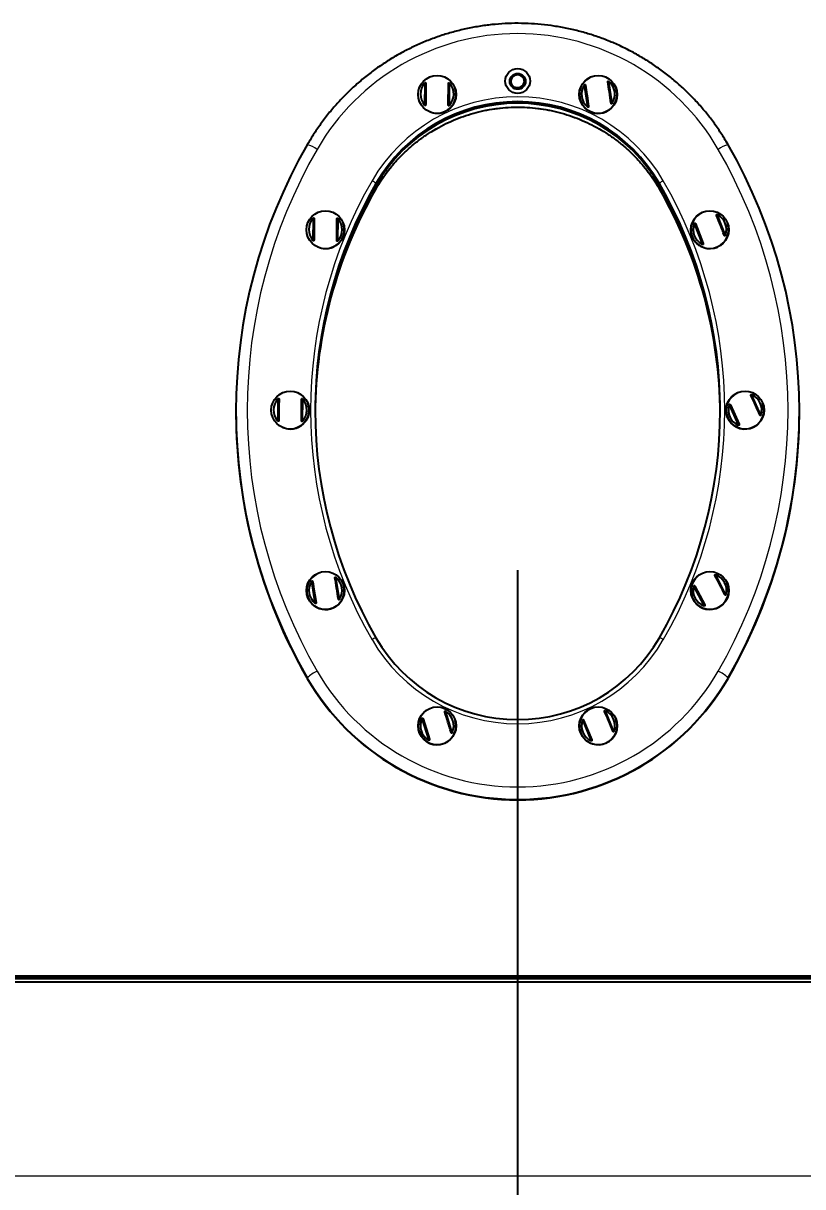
# Model space of a CAD drawing. Header units: millimetres. Extents: x -218071 to -203542, y 15363 to 51382.
# Drawn here: x -217585 to -217550.5, y 51213.1 to 51264.5 of the extents above; entities that cross this region are included whole.
import ezdxf

# ---------------------------------------------------------------- set-up
doc = ezdxf.new("R2010")
doc.units = ezdxf.units.MM
doc.header["$LTSCALE"] = 4
doc.layers.add('TPF-DIMENSIONS', color=3, linetype='Continuous')
doc.layers.add('TPF-EQUIPEMENT', color=7, linetype='Continuous')
doc.dimstyles.new('ISO-25', dxfattribs={"dimtxt": 2.5, "dimasz": 2, "dimexe": 1.25, "dimexo": 0.625, "dimtad": 1, "dimtxsty": 'Standard', "dimcen": -2.5, "dimclrt": 256, "dimadec": 0, "dimazin": 0, "dimtfac": 1, "dimtmove": 0, "dimatfit": 3, "dimfxl": 1, "dimarcsym": 0})

# ---------------------------------------------------------------- blocks, each defined once
blk = doc.blocks.new('*D685')
at = {"layer": 'Defpoints', "color": 0, "transparency": 16777216}
for p in [(-217606.102, 51230.158), (-217563.102, 51230.158), (-217563.102, 51112.158)]:
    blk.add_point(p, dxfattribs=at)
at = {"layer": 'TPF-DIMENSIONS', "color": 0, "lineweight": -2, "transparency": 16777216}
for p, q in [((-217606.102, 51229.533), (-217606.102, 51110.908)), ((-217563.102, 51229.533), (-217563.102, 51110.908)), ((-217604.102, 51112.158), (-217565.102, 51112.158))]:
    blk.add_line(p, q, dxfattribs=at)
at = {"layer": 'TPF-DIMENSIONS', "color": 0, "transparency": 16777216}
for points in [[(-217604.102, 51112.491), (-217604.102, 51111.825), (-217606.102, 51112.158)], [(-217565.102, 51112.491), (-217565.102, 51111.825), (-217563.102, 51112.158)]]:
    blk.add_solid(points, dxfattribs=at)
at = {"layer": 'TPF-DIMENSIONS', "transparency": 16777216, "insert": (-217584.602, 51114.033), "char_height": 2.5, "attachment_point": 5}
blk.add_mtext('43', dxfattribs=at)
blk = doc.blocks.new('*D686')
at = {"layer": 'Defpoints', "color": 0, "transparency": 16777216}
for p in [(-217563.102, 51240.932), (-217520.102, 51233.704), (-217563.102, 51112.158)]:
    blk.add_point(p, dxfattribs=at)
at = {"layer": 'TPF-DIMENSIONS', "color": 0, "lineweight": -2, "transparency": 16777216}
for p, q in [((-217563.102, 51240.307), (-217563.102, 51110.908)), ((-217520.102, 51233.079), (-217520.102, 51110.908)), ((-217522.102, 51112.158), (-217561.102, 51112.158))]:
    blk.add_line(p, q, dxfattribs=at)
at = {"layer": 'TPF-DIMENSIONS', "color": 0, "transparency": 16777216}
for points in [[(-217561.102, 51112.491), (-217561.102, 51111.825), (-217563.102, 51112.158)], [(-217522.102, 51112.491), (-217522.102, 51111.825), (-217520.102, 51112.158)]]:
    blk.add_solid(points, dxfattribs=at)
at = {"layer": 'TPF-DIMENSIONS', "transparency": 16777216, "insert": (-217541.602, 51114.033), "char_height": 2.5, "attachment_point": 5}
blk.add_mtext('43', dxfattribs=at)

msp = doc.modelspace()

# ---------------------------------------------------------------- linework, layer by layer
at = {"layer": 'TPF-EQUIPEMENT', "color": 8, "linetype": 'Continuous', "lineweight": 18, "transparency": 33554671}
for p, q in [((-217567.217, 51260.848), (-217567.208, 51261.823)), ((-217566.108, 51261.813), (-217566.117, 51260.838)), ((-217563.425, 51261.788), (-217563.45, 51261.88)), ((-217559.072, 51261.895), (-217558.925, 51260.931)), ((-217560.013, 51260.767), (-217560.159, 51261.731)), ((-217569.366, 51257.318), (-217569.371, 51257.321)), ((-217569.366, 51257.389), (-217569.366, 51257.33)), ((-217569.366, 51257.318), (-217569.366, 51257.15)), ((-217556.839, 51257.389), (-217556.839, 51257.33)), ((-217556.834, 51257.321), (-217556.839, 51257.318)), ((-217556.839, 51257.318), (-217556.839, 51257.15)), ((-217572.15, 51254.871), (-217572.141, 51255.846)), ((-217571.041, 51255.836), (-217571.05, 51254.861)), ((-217554.274, 51256.007), (-217553.92, 51255.098)), ((-217554.945, 51254.701), (-217555.3, 51255.609)), ((-217552.754, 51248.054), (-217552.35, 51247.166)), ((-217573.707, 51246.902), (-217573.698, 51247.877)), ((-217572.598, 51247.867), (-217572.607, 51246.892)), ((-217553.351, 51246.714), (-217553.755, 51247.602)), ((-217572.06, 51238.846), (-217572.216, 51239.808)), ((-217571.131, 51239.983), (-217570.974, 51239.021)), ((-217554.35, 51240.101), (-217553.895, 51239.237)), ((-217554.869, 51238.728), (-217555.324, 51239.592)), ((-217572.401, 51235.555), (-217572.401, 51235.522)), ((-217553.804, 51235.555), (-217553.804, 51235.522)), ((-217566.283, 51234.065), (-217565.992, 51233.134)), ((-217559.223, 51234.098), (-217558.846, 51233.198)), ((-217567.043, 51232.809), (-217567.333, 51233.741)), ((-217559.862, 51232.777), (-217560.238, 51233.677)), ((-217638.552, 51213.557), (-217444.652, 51213.557))]:
    msp.add_line(p, q, dxfattribs=at)
at = {"layer": 'TPF-EQUIPEMENT', "color": 7, "linetype": 'Continuous', "lineweight": 25, "transparency": 33554671}
for p, q in [((-217566.167, 51260.861), (-217566.159, 51261.8)), ((-217563.425, 51261.788), (-217563.432, 51261.781)), ((-217563.386, 51261.808), (-217563.427, 51261.768)), ((-217563.386, 51261.808), (-217563.386, 51261.821)), ((-217562.819, 51262.004), (-217562.819, 51262.017)), ((-217563.269, 51261.592), (-217563.252, 51261.608)), ((-217560.107, 51261.725), (-217559.966, 51260.797)), ((-217571.1, 51254.884), (-217571.091, 51255.823)), ((-217555.246, 51255.615), (-217554.905, 51254.74)), ((-217572.657, 51246.915), (-217572.648, 51247.853)), ((-217553.702, 51247.61), (-217553.313, 51246.755)), ((-217575.552, 51247.327), (-217575.552, 51247.294)), ((-217550.652, 51247.294), (-217550.652, 51247.327)), ((-217572.164, 51239.803), (-217572.014, 51238.876)), ((-217555.271, 51239.603), (-217554.834, 51238.772)), ((-217567.28, 51233.742), (-217567.001, 51232.846)), ((-217560.185, 51233.683), (-217559.823, 51232.817)), ((-217619.402, 51222.383), (-217549.449, 51222.383)), ((-217619.402, 51222.331), (-217549.504, 51222.331)), ((-217549.515, 51222.317), (-217619.402, 51222.317)), ((-217549.56, 51222.248), (-217619.402, 51222.248)), ((-217619.402, 51222.127), (-217549.598, 51222.127))]:
    msp.add_line(p, q, dxfattribs=at)
at = {"layer": 'TPF-EQUIPEMENT', "color": 7, "linetype": 'Continuous', "lineweight": 25, "transparency": 33554671, "flags": 128}
for points in [[(-217567.158, 51261.809), (-217567.159, 51261.706), (-217567.161, 51261.593), (-217567.162, 51261.475), (-217567.163, 51261.352), (-217567.164, 51261.227), (-217567.165, 51261.104), (-217567.166, 51260.984), (-217567.167, 51260.871)], [(-217566.167, 51260.861), (-217566.166, 51260.975), (-217566.165, 51261.095), (-217566.164, 51261.218), (-217566.163, 51261.343), (-217566.162, 51261.466), (-217566.161, 51261.584), (-217566.16, 51261.696), (-217566.159, 51261.8)], [(-217558.977, 51260.946), (-217558.994, 51261.058), (-217559.011, 51261.177), (-217559.029, 51261.299), (-217559.048, 51261.422), (-217559.066, 51261.543), (-217559.085, 51261.661), (-217559.102, 51261.771), (-217559.118, 51261.873)], [(-217560.107, 51261.725), (-217560.091, 51261.622), (-217560.073, 51261.512), (-217560.055, 51261.394), (-217560.037, 51261.273), (-217560.018, 51261.15), (-217560, 51261.028), (-217559.982, 51260.909), (-217559.966, 51260.797)], [(-217572.091, 51255.832), (-217572.092, 51255.728), (-217572.093, 51255.616), (-217572.094, 51255.497), (-217572.095, 51255.375), (-217572.097, 51255.25), (-217572.098, 51255.127), (-217572.099, 51255.007), (-217572.1, 51254.893)], [(-217571.1, 51254.884), (-217571.099, 51254.998), (-217571.098, 51255.118), (-217571.097, 51255.241), (-217571.095, 51255.366), (-217571.094, 51255.488), (-217571.093, 51255.607), (-217571.092, 51255.719), (-217571.091, 51255.823)], [(-217573.648, 51247.862), (-217573.649, 51247.759), (-217573.65, 51247.647), (-217573.651, 51247.528), (-217573.652, 51247.405), (-217573.654, 51247.281), (-217573.655, 51247.157), (-217573.656, 51247.038), (-217573.657, 51246.924)], [(-217572.657, 51246.915), (-217572.656, 51247.029), (-217572.655, 51247.148), (-217572.654, 51247.272), (-217572.653, 51247.396), (-217572.651, 51247.519), (-217572.65, 51247.638), (-217572.649, 51247.75), (-217572.648, 51247.853)], [(-217572.164, 51239.803), (-217572.147, 51239.701), (-217572.128, 51239.59), (-217572.109, 51239.473), (-217572.089, 51239.352), (-217572.069, 51239.229), (-217572.05, 51239.107), (-217572.031, 51238.989), (-217572.014, 51238.876)], [(-217571.027, 51239.035), (-217571.044, 51239.148), (-217571.063, 51239.266), (-217571.082, 51239.388), (-217571.102, 51239.51), (-217571.122, 51239.632), (-217571.141, 51239.749), (-217571.16, 51239.86), (-217571.177, 51239.961)]]:
    msp.add_lwpolyline(points, dxfattribs=at)
at = {"layer": 'TPF-EQUIPEMENT', "color": 7, "linetype": 'Continuous', "lineweight": 25, "transparency": 33554671}
for centre, radius in [((-217563.101, 51261.915), 0.549), ((-217566.663, 51261.321), 0.839), ((-217563.102, 51261.898), 0.349), ((-217559.542, 51261.321), 0.839), ((-217571.596, 51255.344), 0.839), ((-217554.609, 51255.344), 0.839), ((-217573.153, 51247.375), 0.839), ((-217553.051, 51247.375), 0.839), ((-217571.595, 51239.405), 0.839), ((-217554.608, 51239.405), 0.839), ((-217566.662, 51233.428), 0.839), ((-217559.541, 51233.428), 0.839)]:
    msp.add_circle(centre, radius, dxfattribs=at)
at = {"layer": 'TPF-EQUIPEMENT', "color": 8, "linetype": 'Continuous', "lineweight": 18, "transparency": 33554671}
for centre, radius, start, end in [((-217563.102, 51253.769), 10.24, 30.0381, 149.9619), ((-217563.102, 51261.925), 0.35, 244.7144, 352.6896), ((-217563.102, 51253.784), 7.435, 30.0369, 149.9631), ((-217563.102, 51253.528), 7.235, 30.0369, 149.9631), ((-217551.985, 51247.371), 23.067, 150.0271, 209.9729), ((-217572.786, 51257.722), 1.431, 55.1097, 74.3963), ((-217553.419, 51257.722), 1.431, 105.6037, 124.8903), ((-217574.22, 51247.371), 23.067, 330.0271, 29.9729), ((-217551.965, 51247.371), 20.287, 150.0269, 209.9731), ((-217569.885, 51256.804), 0.783, 48.402, 63.7505), ((-217556.32, 51256.804), 0.783, 116.2495, 131.598), ((-217574.239, 51247.371), 20.287, 330.0269, 29.9731), ((-217569.212, 51236.766), 0.572, 105.6037, 124.8903), ((-217563.102, 51240.958), 7.435, 210.0369, 329.9631), ((-217556.993, 51236.766), 0.572, 55.1097, 74.3963), ((-217571.102, 51234.092), 1.956, 116.2495, 131.598), ((-217563.102, 51240.973), 10.24, 210.0381, 329.9619), ((-217555.103, 51234.092), 1.956, 48.402, 63.7505), ((-217563.102, 51240.932), 10.741, 210.0392, 329.9608)]:
    msp.add_arc(centre, radius, start, end, dxfattribs=at)
at = {"layer": 'TPF-EQUIPEMENT', "color": 7, "linetype": 'Continuous', "lineweight": 25, "transparency": 33554671}
for centre, radius, start, end in [((-217566.668, 51261.331), 0.731, 137.6747, 221.2737), ((-217566.658, 51261.331), 0.731, 317.6747, 41.2737), ((-217563.102, 51261.836), 0.35, 5.1705, 174.8295), ((-217563.102, 51261.884), 0.3, 43.8619, 176.5556), ((-217563.105, 51261.919), 0.298, 148.6235, 199.2309), ((-217563.103, 51261.907), 0.299, 199.2739, 248.5298), ((-217563.102, 51261.92), 0.299, 248.3156, 19.0517), ((-217563.101, 51261.885), 0.298, 3.2539, 43.9321), ((-217563.101, 51261.906), 0.299, 19.2439, 41.8058), ((-217559.541, 51261.316), 0.831, 110.4901, 29.7848), ((-217559.538, 51261.331), 0.732, 326.8382, 50.4248), ((-217566.662, 51261.319), 0.83, 245.9452, 20.5748), ((-217559.547, 51261.331), 0.732, 146.8382, 230.4248), ((-217563.102, 51253.768), 7.235, 30.0369, 149.9631), ((-217563.102, 51253.709), 7.235, 30.0369, 149.9631), ((-217563.102, 51253.697), 7.235, 30.0369, 149.9631), ((-217551.989, 51247.327), 23.564, 150.0269, 209.9731), ((-217574.216, 51247.327), 23.564, 330.0269, 29.9731), ((-217551.964, 51247.354), 20.088, 150.0269, 209.9731), ((-217551.958, 51247.292), 20.094, 150.0301, 179.9096), ((-217551.959, 51247.28), 20.094, 150.0297, 179.8926), ((-217574.241, 51247.354), 20.088, 330.0269, 29.9731), ((-217574.246, 51247.292), 20.094, 0.09, 29.9703), ((-217574.247, 51247.28), 20.094, 0.1078, 29.9699), ((-217551.958, 51247.112), 20.094, 150.0301, 179.6522), ((-217574.246, 51247.112), 20.094, 0.3474, 29.9703), ((-217571.6, 51255.354), 0.731, 137.6747, 221.2737), ((-217571.595, 51255.341), 0.83, 245.9452, 20.5748), ((-217571.591, 51255.354), 0.731, 317.6747, 41.2737), ((-217554.609, 51255.34), 0.831, 123.0877, 19.5189), ((-217577.023, 51246.601), 24.568, 20.2422, 22.4317), ((-217554.606, 51255.354), 0.732, 339.5741, 63.0998), ((-217554.613, 51255.354), 0.732, 159.5741, 243.0998), ((-217577.955, 51246.24), 24.568, 20.2422, 22.4317), ((-217553.052, 51247.37), 0.831, 126.1809, 22.608), ((-217572.245, 51238.654), 21.591, 23.22, 25.7118), ((-217553.049, 51247.384), 0.733, 342.7139, 66.2179), ((-217573.157, 51247.384), 0.731, 137.6747, 221.2737), ((-217573.152, 51247.372), 0.83, 245.9452, 20.5748), ((-217573.148, 51247.384), 0.731, 317.6747, 41.2737), ((-217553.056, 51247.384), 0.733, 162.7139, 246.2179), ((-217573.156, 51238.243), 21.591, 23.22, 25.7118), ((-217551.982, 51247.297), 23.571, 180.0057, 209.9701), ((-217574.223, 51247.297), 23.571, 330.0299, 359.9943), ((-217571.594, 51239.4), 0.831, 111.0656, 30.3587), ((-217571.6, 51239.414), 0.732, 147.4204, 231.0052), ((-217571.591, 51239.415), 0.732, 327.4204, 51.0052), ((-217554.609, 51239.401), 0.831, 129.4459, 25.8727), ((-217571.15, 51230.707), 19.199, 26.3698, 29.1726), ((-217554.606, 51239.414), 0.733, 346.0319, 69.5105), ((-217554.613, 51239.415), 0.733, 166.0319, 249.5105), ((-217572.035, 51230.244), 19.199, 26.3698, 29.1726), ((-217563.102, 51240.939), 7.235, 210.0369, 329.9631), ((-217563.102, 51240.899), 10.741, 210.0392, 329.9608), ((-217566.662, 51233.423), 0.831, 119.095, 15.5364), ((-217594.867, 51224.655), 30.045, 16.4066, 18.1966), ((-217566.659, 51233.437), 0.732, 335.5266, 59.0766), ((-217559.541, 51233.424), 0.831, 124.4196, 20.8486), ((-217580.466, 51224.695), 23.183, 21.5237, 23.8442), ((-217559.539, 51233.437), 0.732, 340.9257, 64.4422), ((-217566.667, 51233.437), 0.732, 155.5266, 239.0766), ((-217595.823, 51224.36), 30.045, 16.4066, 18.1966), ((-217559.546, 51233.437), 0.732, 160.9257, 244.4422), ((-217581.389, 51224.312), 23.183, 21.5237, 23.8442)]:
    msp.add_arc(centre, radius, start, end, dxfattribs=at)
for points, knots in [([(-217553.805, 51259.101), (-217553.857, 51259.191), (-217554.008, 51259.448), (-217554.278, 51259.859), (-217554.622, 51260.327), (-217554.991, 51260.776), (-217555.384, 51261.204), (-217555.8, 51261.61), (-217556.237, 51261.993), (-217556.694, 51262.352), (-217557.17, 51262.686), (-217557.664, 51262.994), (-217558.174, 51263.274), (-217558.698, 51263.527), (-217559.235, 51263.75), (-217559.784, 51263.945), (-217560.342, 51264.109), (-217560.909, 51264.243), (-217561.482, 51264.346), (-217562.06, 51264.418), (-217562.641, 51264.459), (-217563.223, 51264.468), (-217563.805, 51264.446), (-217564.385, 51264.393), (-217564.961, 51264.308), (-217565.531, 51264.192), (-217566.095, 51264.045), (-217566.649, 51263.868), (-217567.193, 51263.661), (-217567.725, 51263.426), (-217568.244, 51263.162), (-217568.747, 51262.87), (-217569.234, 51262.551), (-217569.702, 51262.207), (-217570.152, 51261.838), (-217570.58, 51261.445), (-217570.986, 51261.029), (-217571.369, 51260.592), (-217571.728, 51260.135), (-217572.056, 51259.668), (-217572.274, 51259.319), (-217572.383, 51259.131), (-217572.4, 51259.101)], [0, 0, 0, 0, 0.013935, 0.039793, 0.065655, 0.091516, 0.117378, 0.143241, 0.169103, 0.194967, 0.22083, 0.246694, 0.272558, 0.298422, 0.324287, 0.350152, 0.376017, 0.401883, 0.427748, 0.453614, 0.47948, 0.505347, 0.531213, 0.557079, 0.582945, 0.608811, 0.634677, 0.660543, 0.686409, 0.712274, 0.73814, 0.764005, 0.789869, 0.815734, 0.841598, 0.867462, 0.893325, 0.919188, 0.945051, 0.970913, 0.995415, 1, 1, 1, 1]), ([(-217567.208, 51261.823), (-217567.204, 51261.827), (-217567.198, 51261.834), (-217567.188, 51261.84), (-217567.18, 51261.843), (-217567.173, 51261.842), (-217567.167, 51261.839), (-217567.161, 51261.831), (-217567.159, 51261.82), (-217567.159, 51261.811), (-217567.158, 51261.809)], [0, 0, 0, 0, 0.162591, 0.272732, 0.360768, 0.449106, 0.532458, 0.668131, 0.902571, 1, 1, 1, 1]), ([(-217566.159, 51261.8), (-217566.158, 51261.808), (-217566.157, 51261.82), (-217566.15, 51261.83), (-217566.144, 51261.833), (-217566.137, 51261.833), (-217566.129, 51261.83), (-217566.119, 51261.824), (-217566.112, 51261.817), (-217566.108, 51261.813)], [0, 0, 0, 0, 0.334961, 0.443033, 0.551969, 0.635663, 0.719311, 0.833198, 1, 1, 1, 1]), ([(-217563.386, 51261.821), (-217563.386, 51261.821), (-217563.386, 51261.821), (-217563.389, 51261.82), (-217563.396, 51261.815), (-217563.406, 51261.806), (-217563.416, 51261.796), (-217563.422, 51261.791), (-217563.425, 51261.788)], [0, 0, 0, 0, 0.115609, 0.229851, 0.459452, 0.707307, 0.851054, 1, 1, 1, 1]), ([(-217559.118, 51261.873), (-217559.119, 51261.882), (-217559.12, 51261.894), (-217559.115, 51261.904), (-217559.11, 51261.909), (-217559.103, 51261.91), (-217559.094, 51261.908), (-217559.083, 51261.904), (-217559.076, 51261.898), (-217559.072, 51261.895)], [0, 0, 0, 0, 0.334961, 0.443033, 0.551969, 0.635663, 0.719311, 0.833198, 1, 1, 1, 1]), ([(-217563.252, 51261.608), (-217563.249, 51261.611), (-217563.243, 51261.616), (-217563.233, 51261.626), (-217563.223, 51261.635), (-217563.216, 51261.64), (-217563.213, 51261.642), (-217563.213, 51261.641), (-217563.213, 51261.641)], [0, 0, 0, 0, 0.145858, 0.290178, 0.541053, 0.770746, 0.88468, 1, 1, 1, 1]), ([(-217560.159, 51261.731), (-217560.156, 51261.735), (-217560.151, 51261.743), (-217560.142, 51261.75), (-217560.134, 51261.754), (-217560.127, 51261.755), (-217560.12, 51261.753), (-217560.113, 51261.746), (-217560.109, 51261.735), (-217560.107, 51261.727), (-217560.107, 51261.725)], [0, 0, 0, 0, 0.162591, 0.272732, 0.360768, 0.449106, 0.532458, 0.668131, 0.902571, 1, 1, 1, 1]), ([(-217569.366, 51257.148), (-217569.325, 51257.217), (-217569.204, 51257.423), (-217568.982, 51257.753), (-217568.691, 51258.131), (-217568.376, 51258.489), (-217568.038, 51258.825), (-217567.678, 51259.139), (-217567.298, 51259.428), (-217566.9, 51259.691), (-217566.486, 51259.928), (-217566.056, 51260.136), (-217565.614, 51260.316), (-217565.16, 51260.467), (-217564.698, 51260.587), (-217564.228, 51260.677), (-217563.754, 51260.735), (-217563.277, 51260.763), (-217562.799, 51260.758), (-217562.323, 51260.723), (-217561.849, 51260.656), (-217561.382, 51260.558), (-217560.922, 51260.429), (-217560.471, 51260.271), (-217560.032, 51260.083), (-217559.606, 51259.867), (-217559.196, 51259.623), (-217558.803, 51259.352), (-217558.428, 51259.057), (-217558.074, 51258.737), (-217557.742, 51258.395), (-217557.433, 51258.031), (-217557.154, 51257.655), (-217556.961, 51257.357), (-217556.862, 51257.187), (-217556.839, 51257.148)], [0, 0, 0, 0, 0.015925, 0.047432, 0.078942, 0.110452, 0.141961, 0.173468, 0.204975, 0.23648, 0.267985, 0.299488, 0.33099, 0.362492, 0.393993, 0.425494, 0.456993, 0.488493, 0.519992, 0.551491, 0.58299, 0.61449, 0.645989, 0.677489, 0.708989, 0.74049, 0.771992, 0.803495, 0.834998, 0.866503, 0.898008, 0.929515, 0.961023, 0.990878, 1, 1, 1, 1]), ([(-217567.167, 51260.871), (-217567.168, 51260.861), (-217567.168, 51260.848), (-217567.176, 51260.836), (-217567.182, 51260.831), (-217567.189, 51260.83), (-217567.197, 51260.832), (-217567.207, 51260.838), (-217567.213, 51260.844), (-217567.217, 51260.848)], [0, 0, 0, 0, 0.334961, 0.443033, 0.551969, 0.635663, 0.719311, 0.833198, 1, 1, 1, 1]), ([(-217566.117, 51260.838), (-217566.121, 51260.834), (-217566.127, 51260.828), (-217566.138, 51260.822), (-217566.146, 51260.82), (-217566.153, 51260.822), (-217566.159, 51260.826), (-217566.165, 51260.836), (-217566.167, 51260.849), (-217566.167, 51260.859), (-217566.167, 51260.861)], [0, 0, 0, 0, 0.162591, 0.272732, 0.360768, 0.449106, 0.532458, 0.668131, 0.902571, 1, 1, 1, 1]), ([(-217559.966, 51260.797), (-217559.965, 51260.787), (-217559.964, 51260.774), (-217559.969, 51260.761), (-217559.975, 51260.756), (-217559.982, 51260.753), (-217559.99, 51260.754), (-217560.001, 51260.758), (-217560.008, 51260.764), (-217560.013, 51260.767)], [0, 0, 0, 0, 0.334961, 0.443033, 0.551969, 0.635663, 0.719311, 0.833198, 1, 1, 1, 1]), ([(-217558.925, 51260.931), (-217558.928, 51260.926), (-217558.934, 51260.919), (-217558.943, 51260.912), (-217558.95, 51260.909), (-217558.957, 51260.909), (-217558.964, 51260.912), (-217558.971, 51260.921), (-217558.975, 51260.933), (-217558.977, 51260.943), (-217558.977, 51260.946)], [0, 0, 0, 0, 0.162591, 0.272732, 0.360768, 0.449106, 0.532458, 0.668131, 0.902571, 1, 1, 1, 1]), ([(-217572.141, 51255.846), (-217572.137, 51255.85), (-217572.131, 51255.856), (-217572.121, 51255.863), (-217572.112, 51255.865), (-217572.106, 51255.865), (-217572.099, 51255.862), (-217572.093, 51255.854), (-217572.091, 51255.843), (-217572.091, 51255.834), (-217572.091, 51255.832)], [0, 0, 0, 0, 0.162591, 0.272732, 0.360768, 0.449106, 0.532458, 0.668131, 0.902571, 1, 1, 1, 1]), ([(-217571.091, 51255.823), (-217571.091, 51255.831), (-217571.09, 51255.843), (-217571.083, 51255.852), (-217571.077, 51255.856), (-217571.069, 51255.856), (-217571.061, 51255.853), (-217571.051, 51255.847), (-217571.045, 51255.84), (-217571.041, 51255.836)], [0, 0, 0, 0, 0.334961, 0.443033, 0.551969, 0.635663, 0.719311, 0.833198, 1, 1, 1, 1]), ([(-217555.3, 51255.609), (-217555.297, 51255.614), (-217555.294, 51255.623), (-217555.287, 51255.632), (-217555.28, 51255.638), (-217555.273, 51255.64), (-217555.266, 51255.64), (-217555.257, 51255.634), (-217555.251, 51255.625), (-217555.247, 51255.617), (-217555.246, 51255.615)], [0, 0, 0, 0, 0.162591, 0.272732, 0.360768, 0.449106, 0.532458, 0.668131, 0.902571, 1, 1, 1, 1]), ([(-217554.314, 51255.976), (-217554.317, 51255.984), (-217554.321, 51255.995), (-217554.318, 51256.007), (-217554.314, 51256.012), (-217554.308, 51256.015), (-217554.3, 51256.015), (-217554.288, 51256.013), (-217554.28, 51256.009), (-217554.274, 51256.007)], [0, 0, 0, 0, 0.334961, 0.443033, 0.551969, 0.635663, 0.719311, 0.833198, 1, 1, 1, 1]), ([(-217572.1, 51254.893), (-217572.1, 51254.884), (-217572.101, 51254.871), (-217572.108, 51254.859), (-217572.114, 51254.854), (-217572.121, 51254.853), (-217572.129, 51254.855), (-217572.14, 51254.86), (-217572.146, 51254.867), (-217572.15, 51254.871)], [0, 0, 0, 0, 0.334961, 0.443033, 0.551969, 0.635663, 0.719311, 0.833198, 1, 1, 1, 1]), ([(-217571.05, 51254.861), (-217571.054, 51254.857), (-217571.06, 51254.851), (-217571.07, 51254.845), (-217571.078, 51254.843), (-217571.085, 51254.845), (-217571.091, 51254.849), (-217571.097, 51254.859), (-217571.1, 51254.872), (-217571.1, 51254.881), (-217571.1, 51254.884)], [0, 0, 0, 0, 0.162591, 0.272732, 0.360768, 0.449106, 0.532458, 0.668131, 0.902571, 1, 1, 1, 1]), ([(-217554.905, 51254.74), (-217554.902, 51254.731), (-217554.898, 51254.718), (-217554.901, 51254.704), (-217554.905, 51254.698), (-217554.911, 51254.694), (-217554.919, 51254.693), (-217554.931, 51254.694), (-217554.94, 51254.698), (-217554.945, 51254.701)], [0, 0, 0, 0, 0.334961, 0.443033, 0.551969, 0.635663, 0.719311, 0.833198, 1, 1, 1, 1]), ([(-217553.92, 51255.098), (-217553.922, 51255.093), (-217553.925, 51255.085), (-217553.932, 51255.076), (-217553.939, 51255.071), (-217553.946, 51255.07), (-217553.953, 51255.071), (-217553.962, 51255.079), (-217553.968, 51255.09), (-217553.972, 51255.099), (-217553.973, 51255.101)], [0, 0, 0, 0, 0.162591, 0.272732, 0.360768, 0.449106, 0.532458, 0.668131, 0.902571, 1, 1, 1, 1]), ([(-217552.792, 51248.021), (-217552.795, 51248.029), (-217552.799, 51248.04), (-217552.797, 51248.052), (-217552.794, 51248.057), (-217552.787, 51248.06), (-217552.779, 51248.061), (-217552.767, 51248.06), (-217552.759, 51248.056), (-217552.754, 51248.054)], [0, 0, 0, 0, 0.334961, 0.443033, 0.551969, 0.635663, 0.719311, 0.833198, 1, 1, 1, 1]), ([(-217573.698, 51247.877), (-217573.694, 51247.88), (-217573.688, 51247.887), (-217573.678, 51247.893), (-217573.669, 51247.896), (-217573.663, 51247.896), (-217573.656, 51247.893), (-217573.651, 51247.884), (-217573.648, 51247.873), (-217573.648, 51247.865), (-217573.648, 51247.862)], [0, 0, 0, 0, 0.162591, 0.272732, 0.360768, 0.449106, 0.532458, 0.668131, 0.902571, 1, 1, 1, 1]), ([(-217572.648, 51247.853), (-217572.648, 51247.862), (-217572.647, 51247.873), (-217572.64, 51247.883), (-217572.634, 51247.886), (-217572.626, 51247.886), (-217572.618, 51247.884), (-217572.608, 51247.877), (-217572.602, 51247.871), (-217572.598, 51247.867)], [0, 0, 0, 0, 0.334961, 0.443033, 0.551969, 0.635663, 0.719311, 0.833198, 1, 1, 1, 1]), ([(-217553.755, 51247.602), (-217553.754, 51247.607), (-217553.751, 51247.616), (-217553.744, 51247.625), (-217553.737, 51247.631), (-217553.731, 51247.634), (-217553.724, 51247.634), (-217553.715, 51247.629), (-217553.707, 51247.62), (-217553.703, 51247.612), (-217553.702, 51247.61)], [0, 0, 0, 0, 0.162591, 0.272732, 0.360768, 0.449106, 0.532458, 0.668131, 0.902571, 1, 1, 1, 1]), ([(-217573.657, 51246.924), (-217573.657, 51246.914), (-217573.658, 51246.901), (-217573.665, 51246.889), (-217573.671, 51246.884), (-217573.679, 51246.883), (-217573.687, 51246.885), (-217573.697, 51246.891), (-217573.703, 51246.898), (-217573.707, 51246.902)], [0, 0, 0, 0, 0.334961, 0.443033, 0.551969, 0.635663, 0.719311, 0.833198, 1, 1, 1, 1]), ([(-217572.607, 51246.892), (-217572.611, 51246.888), (-217572.617, 51246.881), (-217572.627, 51246.876), (-217572.635, 51246.874), (-217572.642, 51246.875), (-217572.649, 51246.879), (-217572.654, 51246.889), (-217572.657, 51246.902), (-217572.657, 51246.912), (-217572.657, 51246.915)], [0, 0, 0, 0, 0.162591, 0.272732, 0.360768, 0.449106, 0.532458, 0.668131, 0.902571, 1, 1, 1, 1]), ([(-217552.35, 51247.166), (-217552.351, 51247.161), (-217552.354, 51247.153), (-217552.361, 51247.143), (-217552.368, 51247.138), (-217552.374, 51247.136), (-217552.381, 51247.138), (-217552.39, 51247.145), (-217552.398, 51247.155), (-217552.401, 51247.164), (-217552.403, 51247.167)], [0, 0, 0, 0, 0.162591, 0.272732, 0.360768, 0.449106, 0.532458, 0.668131, 0.902571, 1, 1, 1, 1]), ([(-217553.313, 51246.755), (-217553.31, 51246.746), (-217553.306, 51246.734), (-217553.308, 51246.72), (-217553.311, 51246.713), (-217553.318, 51246.709), (-217553.326, 51246.707), (-217553.338, 51246.708), (-217553.346, 51246.712), (-217553.351, 51246.714)], [0, 0, 0, 0, 0.334961, 0.443033, 0.551969, 0.635663, 0.719311, 0.833198, 1, 1, 1, 1]), ([(-217572.216, 51239.808), (-217572.213, 51239.813), (-217572.208, 51239.82), (-217572.199, 51239.828), (-217572.191, 51239.832), (-217572.185, 51239.833), (-217572.178, 51239.831), (-217572.17, 51239.824), (-217572.166, 51239.813), (-217572.165, 51239.805), (-217572.164, 51239.803)], [0, 0, 0, 0, 0.162591, 0.272732, 0.360768, 0.449106, 0.532458, 0.668131, 0.902571, 1, 1, 1, 1]), ([(-217571.177, 51239.961), (-217571.178, 51239.97), (-217571.179, 51239.981), (-217571.174, 51239.992), (-217571.169, 51239.997), (-217571.162, 51239.998), (-217571.154, 51239.997), (-217571.142, 51239.992), (-217571.135, 51239.986), (-217571.131, 51239.983)], [0, 0, 0, 0, 0.334961, 0.443033, 0.551969, 0.635663, 0.719311, 0.833198, 1, 1, 1, 1]), ([(-217554.386, 51240.066), (-217554.389, 51240.074), (-217554.394, 51240.084), (-217554.393, 51240.096), (-217554.39, 51240.101), (-217554.384, 51240.105), (-217554.376, 51240.106), (-217554.364, 51240.105), (-217554.355, 51240.102), (-217554.35, 51240.101)], [0, 0, 0, 0, 0.334961, 0.443033, 0.551969, 0.635663, 0.719311, 0.833198, 1, 1, 1, 1]), ([(-217555.324, 51239.592), (-217555.322, 51239.597), (-217555.32, 51239.606), (-217555.314, 51239.616), (-217555.308, 51239.622), (-217555.301, 51239.625), (-217555.294, 51239.626), (-217555.284, 51239.621), (-217555.277, 51239.613), (-217555.272, 51239.605), (-217555.271, 51239.603)], [0, 0, 0, 0, 0.162591, 0.272732, 0.360768, 0.449106, 0.532458, 0.668131, 0.902571, 1, 1, 1, 1]), ([(-217553.895, 51239.237), (-217553.897, 51239.232), (-217553.899, 51239.223), (-217553.905, 51239.214), (-217553.911, 51239.208), (-217553.918, 51239.206), (-217553.925, 51239.207), (-217553.935, 51239.213), (-217553.942, 51239.224), (-217553.947, 51239.232), (-217553.948, 51239.235)], [0, 0, 0, 0, 0.162591, 0.272732, 0.360768, 0.449106, 0.532458, 0.668131, 0.902571, 1, 1, 1, 1]), ([(-217572.014, 51238.876), (-217572.013, 51238.867), (-217572.012, 51238.854), (-217572.017, 51238.84), (-217572.022, 51238.835), (-217572.029, 51238.833), (-217572.037, 51238.833), (-217572.048, 51238.837), (-217572.056, 51238.843), (-217572.06, 51238.846)], [0, 0, 0, 0, 0.334961, 0.443033, 0.551969, 0.635663, 0.719311, 0.833198, 1, 1, 1, 1]), ([(-217570.974, 51239.021), (-217570.978, 51239.016), (-217570.983, 51239.009), (-217570.992, 51239.002), (-217570.999, 51238.998), (-217571.006, 51238.998), (-217571.013, 51239.002), (-217571.02, 51239.011), (-217571.025, 51239.023), (-217571.026, 51239.032), (-217571.027, 51239.035)], [0, 0, 0, 0, 0.162591, 0.272732, 0.360768, 0.449106, 0.532458, 0.668131, 0.902571, 1, 1, 1, 1]), ([(-217554.834, 51238.772), (-217554.83, 51238.763), (-217554.825, 51238.751), (-217554.826, 51238.737), (-217554.829, 51238.73), (-217554.835, 51238.726), (-217554.843, 51238.723), (-217554.855, 51238.724), (-217554.864, 51238.727), (-217554.869, 51238.728)], [0, 0, 0, 0, 0.334961, 0.443033, 0.551969, 0.635663, 0.719311, 0.833198, 1, 1, 1, 1]), ([(-217566.325, 51234.037), (-217566.327, 51234.046), (-217566.33, 51234.057), (-217566.327, 51234.068), (-217566.322, 51234.073), (-217566.315, 51234.076), (-217566.307, 51234.076), (-217566.296, 51234.072), (-217566.287, 51234.068), (-217566.283, 51234.065)], [0, 0, 0, 0, 0.334961, 0.443033, 0.551969, 0.635663, 0.719311, 0.833198, 1, 1, 1, 1]), ([(-217559.262, 51234.066), (-217559.265, 51234.074), (-217559.269, 51234.085), (-217559.266, 51234.097), (-217559.263, 51234.102), (-217559.256, 51234.105), (-217559.248, 51234.106), (-217559.236, 51234.104), (-217559.228, 51234.1), (-217559.223, 51234.098)], [0, 0, 0, 0, 0.334961, 0.443033, 0.551969, 0.635663, 0.719311, 0.833198, 1, 1, 1, 1]), ([(-217567.333, 51233.741), (-217567.331, 51233.745), (-217567.327, 51233.754), (-217567.319, 51233.763), (-217567.312, 51233.768), (-217567.305, 51233.769), (-217567.298, 51233.768), (-217567.289, 51233.763), (-217567.284, 51233.753), (-217567.281, 51233.745), (-217567.28, 51233.742)], [0, 0, 0, 0, 0.162591, 0.272732, 0.360768, 0.449106, 0.532458, 0.668131, 0.902571, 1, 1, 1, 1]), ([(-217560.238, 51233.677), (-217560.236, 51233.682), (-217560.233, 51233.69), (-217560.226, 51233.7), (-217560.219, 51233.706), (-217560.213, 51233.708), (-217560.205, 51233.708), (-217560.196, 51233.703), (-217560.19, 51233.693), (-217560.186, 51233.686), (-217560.185, 51233.683)], [0, 0, 0, 0, 0.162591, 0.272732, 0.360768, 0.449106, 0.532458, 0.668131, 0.902571, 1, 1, 1, 1]), ([(-217565.992, 51233.134), (-217565.995, 51233.129), (-217565.999, 51233.121), (-217566.007, 51233.113), (-217566.014, 51233.109), (-217566.021, 51233.108), (-217566.028, 51233.11), (-217566.036, 51233.118), (-217566.042, 51233.129), (-217566.045, 51233.139), (-217566.046, 51233.141)], [0, 0, 0, 0, 0.162591, 0.272732, 0.360768, 0.449106, 0.532458, 0.668131, 0.902571, 1, 1, 1, 1]), ([(-217558.846, 51233.198), (-217558.848, 51233.193), (-217558.852, 51233.184), (-217558.859, 51233.175), (-217558.865, 51233.17), (-217558.872, 51233.169), (-217558.879, 51233.171), (-217558.888, 51233.178), (-217558.895, 51233.189), (-217558.898, 51233.197), (-217558.9, 51233.2)], [0, 0, 0, 0, 0.162591, 0.272732, 0.360768, 0.449106, 0.532458, 0.668131, 0.902571, 1, 1, 1, 1]), ([(-217567.001, 51232.846), (-217566.999, 51232.836), (-217566.996, 51232.824), (-217566.999, 51232.81), (-217567.004, 51232.804), (-217567.01, 51232.801), (-217567.018, 51232.8), (-217567.03, 51232.802), (-217567.038, 51232.807), (-217567.043, 51232.809)], [0, 0, 0, 0, 0.334961, 0.443033, 0.551969, 0.635663, 0.719311, 0.833198, 1, 1, 1, 1]), ([(-217559.823, 51232.817), (-217559.82, 51232.808), (-217559.816, 51232.796), (-217559.818, 51232.782), (-217559.822, 51232.775), (-217559.828, 51232.771), (-217559.836, 51232.77), (-217559.848, 51232.771), (-217559.857, 51232.775), (-217559.862, 51232.777)], [0, 0, 0, 0, 0.334961, 0.443033, 0.551969, 0.635663, 0.719311, 0.833198, 1, 1, 1, 1])]:
    msp.add_open_spline(points, degree=3, knots=knots, dxfattribs=at)

# ---------------------------------------------------------------- dimensions: what is measured, and where the dimension line sits
at = {"layer": 'TPF-DIMENSIONS', "transparency": 33554671}
dim = msp.add_linear_dim(base=(-217563.102, 51112.158), p1=(-217520.102, 51233.704), p2=(-217563.102, 51240.932), dimstyle='ISO-25', dxfattribs=at)
dim.commit()
dim.dimension.update_dxf_attribs({"geometry": '*D686', "text_midpoint": (-217541.602, 51112.158), "dimtype": 160})
dim = msp.add_linear_dim(base=(-217563.102, 51112.158), p1=(-217606.102, 51230.158), p2=(-217563.102, 51230.158), dimstyle='ISO-25', dxfattribs=at)
dim.commit()
dim.dimension.update_dxf_attribs({"geometry": '*D685', "text_midpoint": (-217584.602, 51114.033)})

doc.saveas('drawing.dxf')
